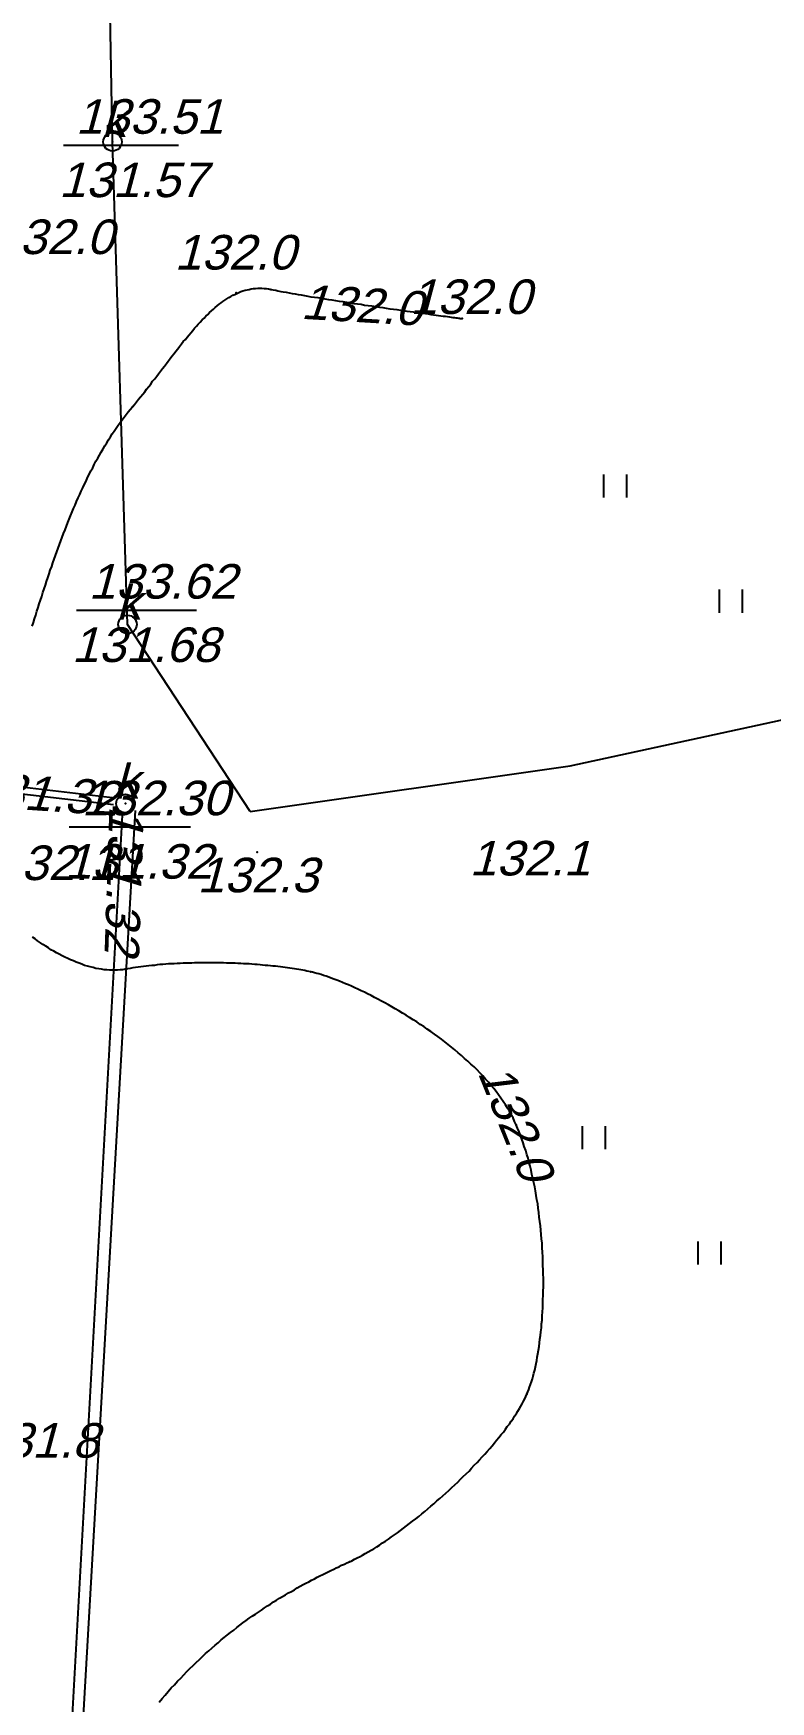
# Model space of a CAD drawing. Header units: millimetres. Extents: x -105266 to 178069, y 491 to 168574.
# Drawn here: x 24849 to 28049, y 92085 to 99323 of the extents above; entities that cross this region are included whole.
import ezdxf
from ezdxf.enums import TextEntityAlignment as Align

# ---------------------------------------------------------------- set-up
doc = ezdxf.new("R2010")
doc.units = ezdxf.units.MM
for name, pattern in [('1', [0]), ('UBK', [2.1, 1.4, -0.7]), ('UPK', [0]), ('WRC', [0])]:
    doc.linetypes.add(name, pattern=pattern)
for name, color, linetype in [('SZZPZ_L_7', 90, '1'), ('UKKOA_T_0', 23, 'Continuous'), ('UKKOA_T_2', 23, 'Continuous'), ('UKKOC_T_0', 23, 'Continuous'), ('UKKOC_T_2', 14, 'Continuous'), ('UKKPA_L_0', 23, '1'), ('UKKPA_L_4', 14, '1'), ('UKKPB_L_0', 23, 'UBK'), ('UKKPOR_L_0', 14, 'UPK'), ('WUKOS_T_4', 34, 'Continuous'), ('WUKPS_L_8', 34, '1'), ('WWROH_T_0', 23, 'Continuous'), ('WWRPH_L_0', 23, 'WRC')]:
    doc.layers.add(name, color=color, linetype=linetype)
doc.styles.get("Standard").update_dxf_attribs({"font": 'arial.ttf'})

msp = doc.modelspace()

# ---------------------------------------------------------------- linework, layer by layer
at = {"layer": 'SZZPZ_L_7', "linetype": '1'}
for p, q in [((27324.92, 97309.63), (27324.92, 97409.63)), ((27424.92, 97309.63), (27424.92, 97409.63)), ((27824.92, 96909.63), (27824.92, 96809.63)), ((27924.92, 96909.63), (27924.92, 96809.63)), ((27232.92, 94481.63), (27232.92, 94581.63)), ((27332.92, 94481.63), (27332.92, 94581.63)), ((27732.92, 94081.63), (27732.92, 93981.63)), ((27832.92, 94081.63), (27832.92, 93981.63))]:
    msp.add_line(p, q, dxfattribs=at)
at = {"layer": 'UKKOC_T_0', "linetype": 'Continuous'}
msp.add_line((25004.92, 95880.63), (25531.92, 95880.63), dxfattribs=at)
at = {"layer": 'UKKOC_T_2', "linetype": 'Continuous'}
for p, q in [((24979.92, 98837.63), (25478.92, 98837.63)), ((25035.92, 96820.63), (25556.92, 96820.63))]:
    msp.add_line(p, q, dxfattribs=at)
at = {"layer": 'UKKPA_L_0', "linetype": '1'}
msp.add_circle((25248.92, 95981.63), 40, dxfattribs=at)
at = {"layer": 'UKKPA_L_4'}
for centre in [(25192.92, 98852.63), (25257.92, 96758.63)]:
    msp.add_circle(centre, 40, dxfattribs=at)
for p in [(25192.92, 98852.63), (25257.92, 96758.63), (25248.92, 95981.63)]:
    msp.add_point(p, dxfattribs=at)
at = {"layer": 'UKKPB_L_0', "linetype": '1'}
for p, q in [((20943.92, 96506.63), (25204.92, 96006.63)), ((25196.92, 95976.63), (20930.92, 96470.63)), ((24895.92, 89806.63), (25236.92, 95930.63)), ((25291.92, 95951.63), (24937.92, 89809.63))]:
    msp.add_line(p, q, dxfattribs=at)
at = {"layer": 'UKKPOR_L_0', "linetype": 'UPK'}
for p, q in [((25192.92, 98852.63), (25156.92, 100910.63)), ((25257.92, 96758.63), (25192.92, 98852.63)), ((27178.92, 96145.63), (30184.92, 96797.63)), ((25790.92, 95946.63), (25257.92, 96758.63)), ((25790.92, 95946.63), (27178.92, 96145.63))]:
    msp.add_line(p, q, dxfattribs=at)
at = {"layer": 'WUKPS_L_8', "linetype": '1'}
for p in [(25728.92, 98197.63), (26710.92, 98085.63), (25819.92, 95770.63), (26830.92, 95734.63)]:
    msp.add_point(p, dxfattribs=at)
at = {"layer": 'WWRPH_L_0', "linetype": 'WRC'}
for p, q in [((25655.92, 98147.63), (25663.92, 98153.63)), ((25663.92, 98153.63), (25671.92, 98159.63)), ((25671.92, 98159.63), (25680.92, 98165.63)), ((25680.92, 98165.63), (25688.92, 98171.63)), ((25688.92, 98171.63), (25697.92, 98176.63)), ((25697.92, 98176.63), (25705.92, 98181.63)), ((25705.92, 98181.63), (25714.92, 98186.63)), ((25714.92, 98186.63), (25723.92, 98190.63)), ((25723.92, 98190.63), (25731.92, 98194.63)), ((25731.92, 98194.63), (25740.92, 98198.63)), ((25740.92, 98198.63), (25749.92, 98202.63)), ((25749.92, 98202.63), (25758.92, 98205.63)), ((25758.92, 98205.63), (25767.92, 98208.63)), ((25767.92, 98208.63), (25776.92, 98210.63)), ((25776.92, 98210.63), (25785.92, 98212.63)), ((25785.92, 98212.63), (25794.92, 98214.63)), ((25794.92, 98214.63), (25803.92, 98215.63)), ((25803.92, 98215.63), (25812.92, 98216.63)), ((25812.92, 98216.63), (25822.92, 98217.63)), ((25822.92, 98217.63), (25831.92, 98217.63)), ((25831.92, 98217.63), (25840.92, 98217.63)), ((25840.92, 98217.63), (25850.92, 98216.63)), ((25850.92, 98216.63), (25860.92, 98215.63)), ((25860.92, 98215.63), (25869.92, 98214.63)), ((25869.92, 98214.63), (25879.92, 98212.63)), ((25879.92, 98212.63), (25889.92, 98210.63)), ((25889.92, 98210.63), (25900.92, 98208.63)), ((25900.92, 98208.63), (25910.92, 98206.63)), ((25910.92, 98206.63), (25922.92, 98203.63)), ((25922.92, 98203.63), (25933.92, 98201.63)), ((25933.92, 98201.63), (25946.92, 98199.63)), ((25946.92, 98199.63), (25958.92, 98197.63)), ((25958.92, 98197.63), (25971.92, 98194.63)), ((25971.92, 98194.63), (25984.92, 98192.63)), ((25984.92, 98192.63), (25997.92, 98190.63)), ((25997.92, 98190.63), (26011.92, 98188.63)), ((26011.92, 98188.63), (26025.92, 98185.63)), ((26025.92, 98185.63), (26039.92, 98183.63)), ((26039.92, 98183.63), (26053.92, 98180.63)), ((26053.92, 98180.63), (26068.92, 98178.63)), ((26068.92, 98178.63), (26083.92, 98176.63)), ((26083.92, 98176.63), (26098.92, 98173.63)), ((26098.92, 98173.63), (26113.92, 98171.63)), ((26113.92, 98171.63), (26129.92, 98168.63)), ((26129.92, 98168.63), (26144.92, 98166.63)), ((26144.92, 98166.63), (26160.92, 98163.63)), ((26160.92, 98163.63), (26175.92, 98161.63)), ((26175.92, 98161.63), (26191.92, 98159.63)), ((26191.92, 98159.63), (26207.92, 98156.63)), ((26207.92, 98156.63), (26223.92, 98154.63)), ((26223.92, 98154.63), (26239.92, 98151.63)), ((26239.92, 98151.63), (26255.92, 98149.63)), ((26255.92, 98149.63), (26271.92, 98147.63)), ((25572.92, 98070.63), (25581.92, 98079.63)), ((25581.92, 98079.63), (25589.92, 98087.63)), ((25589.92, 98087.63), (25597.92, 98095.63)), ((25597.92, 98095.63), (25605.92, 98103.63)), ((25605.92, 98103.63), (25613.92, 98111.63)), ((25613.92, 98111.63), (25622.92, 98119.63)), ((25622.92, 98119.63), (25630.92, 98126.63)), ((25630.92, 98126.63), (25638.92, 98133.63)), ((25638.92, 98133.63), (25646.92, 98140.63)), ((25646.92, 98140.63), (25655.92, 98147.63)), ((26271.92, 98147.63), (26286.92, 98144.63)), ((26286.92, 98144.63), (26302.92, 98142.63)), ((26302.92, 98142.63), (26318.92, 98140.63)), ((26318.92, 98140.63), (26334.92, 98137.63)), ((26334.92, 98137.63), (26350.92, 98135.63)), ((26350.92, 98135.63), (26365.92, 98133.63)), ((26365.92, 98133.63), (26380.92, 98130.63)), ((26380.92, 98130.63), (26396.92, 98128.63)), ((26396.92, 98128.63), (26411.92, 98126.63)), ((26411.92, 98126.63), (26426.92, 98124.63)), ((26426.92, 98124.63), (26441.92, 98122.63)), ((26441.92, 98122.63), (26455.92, 98120.63)), ((26455.92, 98120.63), (26469.92, 98118.63)), ((26469.92, 98118.63), (26484.92, 98116.63)), ((26484.92, 98116.63), (26497.92, 98114.63)), ((26497.92, 98114.63), (26511.92, 98112.63)), ((26511.92, 98112.63), (26524.92, 98110.63)), ((26524.92, 98110.63), (26537.92, 98108.63)), ((26537.92, 98108.63), (26550.92, 98107.63)), ((26550.92, 98107.63), (26562.92, 98105.63)), ((26562.92, 98105.63), (26574.92, 98103.63)), ((26574.92, 98103.63), (26585.92, 98102.63)), ((26585.92, 98102.63), (26596.92, 98100.63)), ((26596.92, 98100.63), (26607.92, 98099.63)), ((26607.92, 98099.63), (26617.92, 98097.63)), ((26617.92, 98097.63), (26627.92, 98096.63)), ((26627.92, 98096.63), (26637.92, 98095.63)), ((26637.92, 98095.63), (26646.92, 98094.63)), ((26646.92, 98094.63), (26654.92, 98092.63)), ((26654.92, 98092.63), (26662.92, 98091.63)), ((26662.92, 98091.63), (26669.92, 98090.63)), ((26669.92, 98090.63), (26676.92, 98090.63)), ((26676.92, 98090.63), (26682.92, 98089.63)), ((26682.92, 98089.63), (26688.92, 98088.63)), ((26688.92, 98088.63), (26693.92, 98087.63)), ((26693.92, 98087.63), (26697.92, 98087.63)), ((26697.92, 98087.63), (26701.92, 98086.63)), ((26701.92, 98086.63), (26704.92, 98086.63)), ((26704.92, 98086.63), (26707.92, 98085.63)), ((26707.92, 98085.63), (26709.92, 98085.63)), ((26709.92, 98085.63), (26710.92, 98085.63)), ((25508.92, 97995.63), (25516.92, 98005.63)), ((25516.92, 98005.63), (25524.92, 98015.63)), ((25524.92, 98015.63), (25532.92, 98024.63)), ((25532.92, 98024.63), (25540.92, 98034.63)), ((25540.92, 98034.63), (25548.92, 98043.63)), ((25548.92, 98043.63), (25556.92, 98052.63)), ((25556.92, 98052.63), (25564.92, 98061.63)), ((25564.92, 98061.63), (25572.92, 98070.63)), ((25450.92, 97922.63), (25459.92, 97933.63)), ((25459.92, 97933.63), (25467.92, 97944.63)), ((25467.92, 97944.63), (25475.92, 97954.63)), ((25475.92, 97954.63), (25483.92, 97964.63)), ((25483.92, 97964.63), (25491.92, 97975.63)), ((25491.92, 97975.63), (25499.92, 97985.63)), ((25499.92, 97985.63), (25508.92, 97995.63)), ((25400.92, 97857.63), (25409.92, 97868.63)), ((25409.92, 97868.63), (25417.92, 97879.63)), ((25417.92, 97879.63), (25426.92, 97890.63)), ((25426.92, 97890.63), (25434.92, 97901.63)), ((25434.92, 97901.63), (25442.92, 97912.63)), ((25442.92, 97912.63), (25450.92, 97922.63)), ((25340.92, 97779.63), (25349.92, 97790.63)), ((25349.92, 97790.63), (25358.92, 97801.63)), ((25358.92, 97801.63), (25366.92, 97813.63)), ((25366.92, 97813.63), (25375.92, 97824.63)), ((25375.92, 97824.63), (25384.92, 97835.63)), ((25384.92, 97835.63), (25392.92, 97846.63)), ((25392.92, 97846.63), (25400.92, 97857.63)), ((25287.92, 97713.63), (25296.92, 97724.63)), ((25296.92, 97724.63), (25305.92, 97735.63)), ((25305.92, 97735.63), (25314.92, 97746.63)), ((25314.92, 97746.63), (25323.92, 97757.63)), ((25323.92, 97757.63), (25332.92, 97768.63)), ((25332.92, 97768.63), (25340.92, 97779.63)), ((25225.92, 97634.63), (25233.92, 97645.63)), ((25233.92, 97645.63), (25242.92, 97657.63)), ((25242.92, 97657.63), (25251.92, 97669.63)), ((25251.92, 97669.63), (25260.92, 97680.63)), ((25260.92, 97680.63), (25269.92, 97691.63)), ((25269.92, 97691.63), (25278.92, 97702.63)), ((25278.92, 97702.63), (25287.92, 97713.63)), ((25175.92, 97559.63), (25183.92, 97572.63)), ((25183.92, 97572.63), (25191.92, 97585.63)), ((25191.92, 97585.63), (25199.92, 97597.63)), ((25199.92, 97597.63), (25208.92, 97609.63)), ((25208.92, 97609.63), (25216.92, 97622.63)), ((25216.92, 97622.63), (25225.92, 97634.63)), ((25135.92, 97493.63), (25143.92, 97506.63)), ((25143.92, 97506.63), (25151.92, 97520.63)), ((25151.92, 97520.63), (25159.92, 97533.63)), ((25159.92, 97533.63), (25167.92, 97546.63)), ((25167.92, 97546.63), (25175.92, 97559.63)), ((25091.92, 97409.63), (25098.92, 97424.63)), ((25098.92, 97424.63), (25106.92, 97438.63)), ((25106.92, 97438.63), (25113.92, 97452.63)), ((25113.92, 97452.63), (25120.92, 97466.63)), ((25120.92, 97466.63), (25128.92, 97479.63)), ((25128.92, 97479.63), (25135.92, 97493.63)), ((25063.92, 97351.63), (25070.92, 97366.63)), ((25070.92, 97366.63), (25077.92, 97380.63)), ((25077.92, 97380.63), (25084.92, 97395.63)), ((25084.92, 97395.63), (25091.92, 97409.63)), ((25030.92, 97276.63), (25036.92, 97292.63)), ((25036.92, 97292.63), (25043.92, 97307.63)), ((25043.92, 97307.63), (25050.92, 97322.63)), ((25050.92, 97322.63), (25056.92, 97336.63)), ((25056.92, 97336.63), (25063.92, 97351.63)), ((24998.92, 97200.63), (25004.92, 97215.63)), ((25004.92, 97215.63), (25010.92, 97230.63)), ((25010.92, 97230.63), (25017.92, 97246.63)), ((25017.92, 97246.63), (25023.92, 97261.63)), ((25023.92, 97261.63), (25030.92, 97276.63)), ((24968.92, 97121.63), (24974.92, 97137.63)), ((24974.92, 97137.63), (24980.92, 97153.63)), ((24980.92, 97153.63), (24986.92, 97168.63)), ((24986.92, 97168.63), (24992.92, 97184.63)), ((24992.92, 97184.63), (24998.92, 97200.63)), ((24945.92, 97057.63), (24950.92, 97073.63)), ((24950.92, 97073.63), (24956.92, 97089.63)), ((24956.92, 97089.63), (24962.92, 97105.63)), ((24962.92, 97105.63), (24968.92, 97121.63)), ((24917.92, 96977.63), (24922.92, 96993.63)), ((24922.92, 96993.63), (24928.92, 97009.63)), ((24928.92, 97009.63), (24933.92, 97025.63)), ((24933.92, 97025.63), (24939.92, 97041.63)), ((24939.92, 97041.63), (24945.92, 97057.63)), ((24895.92, 96912.63), (24901.92, 96928.63)), ((24901.92, 96928.63), (24906.92, 96944.63)), ((24906.92, 96944.63), (24911.92, 96961.63)), ((24911.92, 96961.63), (24917.92, 96977.63)), ((24869.92, 96831.63), (24874.92, 96847.63)), ((24874.92, 96847.63), (24880.92, 96863.63)), ((24880.92, 96863.63), (24885.92, 96880.63)), ((24885.92, 96880.63), (24890.92, 96896.63)), ((24890.92, 96896.63), (24895.92, 96912.63)), ((24849.92, 96766.63), (24854.92, 96782.63)), ((24854.92, 96782.63), (24859.92, 96799.63)), ((24859.92, 96799.63), (24864.92, 96815.63)), ((24864.92, 96815.63), (24869.92, 96831.63)), ((24844.92, 96750.63), (24849.92, 96766.63)), ((24856.92, 95394.63), (24845.92, 95402.63)), ((24867.92, 95385.63), (24856.92, 95394.63)), ((24879.92, 95377.63), (24867.92, 95385.63)), ((24890.92, 95370.63), (24879.92, 95377.63)), ((24902.92, 95362.63), (24890.92, 95370.63)), ((24914.92, 95355.63), (24902.92, 95362.63)), ((24925.92, 95347.63), (24914.92, 95355.63)), ((24937.92, 95340.63), (24925.92, 95347.63)), ((24949.92, 95333.63), (24937.92, 95340.63)), ((24961.92, 95327.63), (24949.92, 95333.63)), ((24973.92, 95321.63), (24961.92, 95327.63)), ((24985.92, 95314.63), (24973.92, 95321.63)), ((24998.92, 95309.63), (24985.92, 95314.63)), ((25010.92, 95303.63), (24998.92, 95309.63)), ((25022.92, 95298.63), (25010.92, 95303.63)), ((25034.92, 95293.63), (25022.92, 95298.63)), ((25047.92, 95288.63), (25034.92, 95293.63)), ((25059.92, 95284.63), (25047.92, 95288.63)), ((25071.92, 95279.63), (25059.92, 95284.63)), ((25083.92, 95276.63), (25071.92, 95279.63)), ((25095.92, 95272.63), (25083.92, 95276.63)), ((25108.92, 95269.63), (25095.92, 95272.63)), ((25120.92, 95266.63), (25108.92, 95269.63)), ((25132.92, 95264.63), (25120.92, 95266.63)), ((25144.92, 95262.63), (25132.92, 95264.63)), ((25156.92, 95260.63), (25144.92, 95262.63)), ((25167.92, 95259.63), (25156.92, 95260.63)), ((25179.92, 95258.63), (25167.92, 95259.63)), ((25191.92, 95258.63), (25179.92, 95258.63)), ((25202.92, 95258.63), (25191.92, 95258.63)), ((25214.92, 95258.63), (25202.92, 95258.63)), ((25225.92, 95259.63), (25214.92, 95258.63)), ((25236.92, 95260.63), (25225.92, 95259.63)), ((25247.92, 95262.63), (25236.92, 95260.63)), ((25258.92, 95264.63), (25247.92, 95262.63)), ((25269.92, 95266.63), (25258.92, 95264.63)), ((25280.92, 95268.63), (25269.92, 95266.63)), ((25292.92, 95269.63), (25280.92, 95268.63)), ((25303.92, 95271.63), (25292.92, 95269.63)), ((25315.92, 95273.63), (25303.92, 95271.63)), ((25326.92, 95274.63), (25315.92, 95273.63)), ((25338.92, 95276.63), (25326.92, 95274.63)), ((25350.92, 95277.63), (25338.92, 95276.63)), ((25362.92, 95278.63), (25350.92, 95277.63)), ((25374.92, 95279.63), (25362.92, 95278.63)), ((25386.92, 95281.63), (25374.92, 95279.63)), ((25398.92, 95282.63), (25386.92, 95281.63)), ((25410.92, 95283.63), (25398.92, 95282.63)), ((25423.92, 95284.63), (25410.92, 95283.63)), ((25435.92, 95285.63), (25423.92, 95284.63)), ((25448.92, 95285.63), (25435.92, 95285.63)), ((25460.92, 95286.63), (25448.92, 95285.63)), ((25473.92, 95287.63), (25460.92, 95286.63)), ((25485.92, 95287.63), (25473.92, 95287.63)), ((25498.92, 95288.63), (25485.92, 95287.63)), ((25510.92, 95289.63), (25498.92, 95288.63)), ((25523.92, 95289.63), (25510.92, 95289.63)), ((25536.92, 95289.63), (25523.92, 95289.63)), ((25548.92, 95290.63), (25536.92, 95289.63)), ((25561.92, 95290.63), (25548.92, 95290.63)), ((25574.92, 95290.63), (25561.92, 95290.63)), ((25586.92, 95290.63), (25574.92, 95290.63)), ((25599.92, 95290.63), (25586.92, 95290.63)), ((25612.92, 95290.63), (25599.92, 95290.63)), ((25624.92, 95290.63), (25612.92, 95290.63)), ((25637.92, 95290.63), (25624.92, 95290.63)), ((25649.92, 95290.63), (25637.92, 95290.63)), ((25662.92, 95290.63), (25649.92, 95290.63)), ((25674.92, 95290.63), (25662.92, 95290.63)), ((25687.92, 95289.63), (25674.92, 95290.63)), ((25699.92, 95289.63), (25687.92, 95289.63)), ((25712.92, 95288.63), (25699.92, 95289.63)), ((25724.92, 95288.63), (25712.92, 95288.63)), ((25736.92, 95287.63), (25724.92, 95288.63)), ((25749.92, 95287.63), (25736.92, 95287.63)), ((25761.92, 95286.63), (25749.92, 95287.63)), ((25773.92, 95285.63), (25761.92, 95286.63)), ((25785.92, 95285.63), (25773.92, 95285.63)), ((25797.92, 95284.63), (25785.92, 95285.63)), ((25809.92, 95283.63), (25797.92, 95284.63)), ((25820.92, 95282.63), (25809.92, 95283.63)), ((25832.92, 95281.63), (25820.92, 95282.63)), ((25843.92, 95280.63), (25832.92, 95281.63)), ((25855.92, 95279.63), (25843.92, 95280.63)), ((25866.92, 95278.63), (25855.92, 95279.63)), ((25877.92, 95277.63), (25866.92, 95278.63)), ((25888.92, 95276.63), (25877.92, 95277.63)), ((25899.92, 95275.63), (25888.92, 95276.63)), ((25910.92, 95274.63), (25899.92, 95275.63)), ((25921.92, 95272.63), (25910.92, 95274.63)), ((25931.92, 95271.63), (25921.92, 95272.63)), ((25941.92, 95270.63), (25931.92, 95271.63)), ((25952.92, 95268.63), (25941.92, 95270.63)), ((25962.92, 95267.63), (25952.92, 95268.63)), ((25971.92, 95266.63), (25962.92, 95267.63)), ((25981.92, 95264.63), (25971.92, 95266.63)), ((25991.92, 95263.63), (25981.92, 95264.63)), ((26000.92, 95261.63), (25991.92, 95263.63)), ((26009.92, 95259.63), (26000.92, 95261.63)), ((26018.92, 95258.63), (26009.92, 95259.63)), ((26027.92, 95256.63), (26018.92, 95258.63)), ((26035.92, 95254.63), (26027.92, 95256.63)), ((26044.92, 95253.63), (26035.92, 95254.63)), ((26052.92, 95251.63), (26044.92, 95253.63)), ((26060.92, 95249.63), (26052.92, 95251.63)), ((26069.92, 95247.63), (26060.92, 95249.63)), ((26078.92, 95244.63), (26069.92, 95247.63)), ((26088.92, 95242.63), (26078.92, 95244.63)), ((26098.92, 95239.63), (26088.92, 95242.63)), ((26108.92, 95235.63), (26098.92, 95239.63)), ((26119.92, 95232.63), (26108.92, 95235.63)), ((26130.92, 95228.63), (26119.92, 95232.63)), ((26141.92, 95224.63), (26130.92, 95228.63)), ((26153.92, 95219.63), (26141.92, 95224.63)), ((26165.92, 95215.63), (26153.92, 95219.63)), ((26177.92, 95210.63), (26165.92, 95215.63)), ((26190.92, 95205.63), (26177.92, 95210.63)), ((26203.92, 95199.63), (26190.92, 95205.63)), ((26216.92, 95194.63), (26203.92, 95199.63)), ((26229.92, 95188.63), (26216.92, 95194.63)), ((26243.92, 95182.63), (26229.92, 95188.63)), ((26257.92, 95175.63), (26243.92, 95182.63)), ((26271.92, 95169.63), (26257.92, 95175.63)), ((26285.92, 95162.63), (26271.92, 95169.63)), ((26299.92, 95155.63), (26285.92, 95162.63)), ((26314.92, 95148.63), (26299.92, 95155.63)), ((26329.92, 95140.63), (26314.92, 95148.63)), ((26344.92, 95132.63), (26329.92, 95140.63)), ((26359.92, 95124.63), (26344.92, 95132.63)), ((26374.92, 95116.63), (26359.92, 95124.63)), ((26389.92, 95108.63), (26374.92, 95116.63)), ((26404.92, 95099.63), (26389.92, 95108.63)), ((26419.92, 95090.63), (26404.92, 95099.63)), ((26435.92, 95081.63), (26419.92, 95090.63)), ((26450.92, 95072.63), (26435.92, 95081.63)), ((26466.92, 95063.63), (26450.92, 95072.63)), ((26481.92, 95053.63), (26466.92, 95063.63)), ((26497.92, 95043.63), (26481.92, 95053.63)), ((26512.92, 95034.63), (26497.92, 95043.63)), ((26527.92, 95023.63), (26512.92, 95034.63)), ((26543.92, 95013.63), (26527.92, 95023.63)), ((26558.92, 95002.63), (26543.92, 95013.63)), ((26574.92, 94992.63), (26558.92, 95002.63)), ((26589.92, 94981.63), (26574.92, 94992.63)), ((26604.92, 94970.63), (26589.92, 94981.63)), ((26619.92, 94959.63), (26604.92, 94970.63)), ((26634.92, 94947.63), (26619.92, 94959.63)), ((26649.92, 94936.63), (26634.92, 94947.63)), ((26663.92, 94924.63), (26649.92, 94936.63)), ((26678.92, 94912.63), (26663.92, 94924.63)), ((26692.92, 94900.63), (26678.92, 94912.63)), ((26706.92, 94888.63), (26692.92, 94900.63)), ((26720.92, 94875.63), (26706.92, 94888.63)), ((26734.92, 94863.63), (26720.92, 94875.63)), ((26747.92, 94850.63), (26734.92, 94863.63)), ((26761.92, 94838.63), (26747.92, 94850.63)), ((26774.92, 94825.63), (26761.92, 94838.63)), ((26786.92, 94812.63), (26774.92, 94825.63)), ((26799.92, 94799.63), (26786.92, 94812.63)), ((26811.92, 94785.63), (26799.92, 94799.63)), ((26823.92, 94772.63), (26811.92, 94785.63)), ((26835.92, 94758.63), (26823.92, 94772.63)), ((26846.92, 94745.63), (26835.92, 94758.63)), ((26857.92, 94731.63), (26846.92, 94745.63)), ((26867.92, 94717.63), (26857.92, 94731.63)), ((26877.92, 94703.63), (26867.92, 94717.63)), ((26887.92, 94689.63), (26877.92, 94703.63)), ((26897.92, 94674.63), (26887.92, 94689.63)), ((26906.92, 94660.63), (26897.92, 94674.63)), ((26914.92, 94646.63), (26906.92, 94660.63)), ((26922.92, 94631.63), (26914.92, 94646.63)), ((26930.92, 94617.63), (26922.92, 94631.63)), ((26937.92, 94602.63), (26930.92, 94617.63)), ((26944.92, 94587.63), (26937.92, 94602.63)), ((26950.92, 94572.63), (26944.92, 94587.63)), ((26957.92, 94557.63), (26950.92, 94572.63)), ((26963.92, 94541.63), (26957.92, 94557.63)), ((26968.92, 94525.63), (26963.92, 94541.63)), ((26974.92, 94509.63), (26968.92, 94525.63)), ((26979.92, 94493.63), (26974.92, 94509.63)), ((26985.92, 94476.63), (26979.92, 94493.63)), ((26990.92, 94459.63), (26985.92, 94476.63)), ((26995.92, 94442.63), (26990.92, 94459.63)), ((26999.92, 94425.63), (26995.92, 94442.63)), ((27004.92, 94408.63), (26999.92, 94425.63)), ((27008.92, 94390.63), (27004.92, 94408.63)), ((27012.92, 94372.63), (27008.92, 94390.63)), ((27016.92, 94354.63), (27012.92, 94372.63)), ((27020.92, 94336.63), (27016.92, 94354.63)), ((27024.92, 94318.63), (27020.92, 94336.63)), ((27027.92, 94300.63), (27024.92, 94318.63)), ((27030.92, 94281.63), (27027.92, 94300.63)), ((27034.92, 94262.63), (27030.92, 94281.63)), ((27037.92, 94244.63), (27034.92, 94262.63)), ((27039.92, 94225.63), (27037.92, 94244.63)), ((27042.92, 94206.63), (27039.92, 94225.63)), ((27044.92, 94187.63), (27042.92, 94206.63)), ((27047.92, 94168.63), (27044.92, 94187.63)), ((27049.92, 94149.63), (27047.92, 94168.63)), ((27051.92, 94130.63), (27049.92, 94149.63)), ((27052.92, 94111.63), (27051.92, 94130.63)), ((27054.92, 94092.63), (27052.92, 94111.63)), ((27056.92, 94073.63), (27054.92, 94092.63)), ((27057.92, 94054.63), (27056.92, 94073.63)), ((27058.92, 94034.63), (27057.92, 94054.63)), ((27059.92, 94015.63), (27058.92, 94034.63)), ((27060.92, 93996.63), (27059.92, 94015.63)), ((27060.92, 93977.63), (27060.92, 93996.63)), ((27061.92, 93958.63), (27060.92, 93977.63)), ((27061.92, 93940.63), (27061.92, 93958.63)), ((27062.92, 93921.63), (27061.92, 93940.63)), ((27061.92, 93865.63), (27062.92, 93884.63)), ((27062.92, 93902.63), (27062.92, 93921.63)), ((27062.92, 93884.63), (27062.92, 93902.63)), ((27059.92, 93793.63), (27060.92, 93811.63)), ((27060.92, 93829.63), (27061.92, 93847.63)), ((27060.92, 93811.63), (27060.92, 93829.63)), ((27061.92, 93847.63), (27061.92, 93865.63)), ((27054.92, 93723.63), (27056.92, 93740.63)), ((27056.92, 93740.63), (27057.92, 93758.63)), ((27057.92, 93758.63), (27058.92, 93775.63)), ((27058.92, 93775.63), (27059.92, 93793.63)), ((27047.92, 93657.63), (27049.92, 93673.63)), ((27049.92, 93673.63), (27051.92, 93689.63)), ((27051.92, 93689.63), (27053.92, 93706.63)), ((27053.92, 93706.63), (27054.92, 93723.63)), ((27035.92, 93579.63), (27038.92, 93594.63)), ((27038.92, 93594.63), (27041.92, 93610.63)), ((27041.92, 93610.63), (27043.92, 93625.63)), ((27043.92, 93625.63), (27045.92, 93641.63)), ((27045.92, 93641.63), (27047.92, 93657.63)), ((27020.92, 93510.63), (27024.92, 93523.63)), ((27024.92, 93523.63), (27027.92, 93537.63)), ((27027.92, 93537.63), (27030.92, 93551.63)), ((27030.92, 93551.63), (27033.92, 93565.63)), ((27033.92, 93565.63), (27035.92, 93579.63)), ((26998.92, 93439.63), (27002.92, 93449.63)), ((27002.92, 93449.63), (27006.92, 93461.63)), ((27006.92, 93461.63), (27010.92, 93472.63)), ((27010.92, 93472.63), (27014.92, 93485.63)), ((27014.92, 93485.63), (27017.92, 93497.63)), ((27017.92, 93497.63), (27020.92, 93510.63)), ((26964.92, 93367.63), (26970.92, 93377.63)), ((26970.92, 93377.63), (26976.92, 93388.63)), ((26976.92, 93388.63), (26981.92, 93398.63)), ((26981.92, 93398.63), (26986.92, 93408.63)), ((26986.92, 93408.63), (26990.92, 93418.63)), ((26990.92, 93418.63), (26994.92, 93428.63)), ((26994.92, 93428.63), (26998.92, 93439.63)), ((26914.92, 93289.63), (26922.92, 93301.63)), ((26922.92, 93301.63), (26930.92, 93312.63)), ((26930.92, 93312.63), (26937.92, 93323.63)), ((26937.92, 93323.63), (26945.92, 93334.63)), ((26945.92, 93334.63), (26951.92, 93345.63)), ((26951.92, 93345.63), (26958.92, 93356.63)), ((26958.92, 93356.63), (26964.92, 93367.63)), ((26859.92, 93219.63), (26869.92, 93231.63)), ((26869.92, 93231.63), (26879.92, 93243.63)), ((26879.92, 93243.63), (26888.92, 93254.63)), ((26888.92, 93254.63), (26897.92, 93266.63)), ((26897.92, 93266.63), (26905.92, 93278.63)), ((26905.92, 93278.63), (26914.92, 93289.63)), ((26796.92, 93146.63), (26807.92, 93158.63)), ((26807.92, 93158.63), (26818.92, 93170.63)), ((26818.92, 93170.63), (26829.92, 93183.63)), ((26829.92, 93183.63), (26839.92, 93195.63)), ((26839.92, 93195.63), (26849.92, 93207.63)), ((26849.92, 93207.63), (26859.92, 93219.63)), ((26727.92, 93073.63), (26739.92, 93085.63)), ((26739.92, 93085.63), (26750.92, 93097.63)), ((26750.92, 93097.63), (26762.92, 93110.63)), ((26762.92, 93110.63), (26774.92, 93122.63)), ((26774.92, 93122.63), (26785.92, 93134.63)), ((26785.92, 93134.63), (26796.92, 93146.63)), ((26652.92, 93001.63), (26664.92, 93013.63)), ((26664.92, 93013.63), (26677.92, 93025.63)), ((26677.92, 93025.63), (26690.92, 93037.63)), ((26690.92, 93037.63), (26702.92, 93049.63)), ((26702.92, 93049.63), (26714.92, 93061.63)), ((26714.92, 93061.63), (26727.92, 93073.63)), ((26574.92, 92932.63), (26587.92, 92943.63)), ((26587.92, 92943.63), (26600.92, 92955.63)), ((26600.92, 92955.63), (26613.92, 92966.63)), ((26613.92, 92966.63), (26626.92, 92978.63)), ((26626.92, 92978.63), (26639.92, 92989.63)), ((26639.92, 92989.63), (26652.92, 93001.63)), ((26481.92, 92857.63), (26494.92, 92867.63)), ((26494.92, 92867.63), (26508.92, 92877.63)), ((26508.92, 92877.63), (26521.92, 92888.63)), ((26521.92, 92888.63), (26534.92, 92899.63)), ((26534.92, 92899.63), (26547.92, 92910.63)), ((26547.92, 92910.63), (26561.92, 92921.63)), ((26561.92, 92921.63), (26574.92, 92932.63)), ((26389.92, 92790.63), (26402.92, 92799.63)), ((26402.92, 92799.63), (26415.92, 92808.63)), ((26415.92, 92808.63), (26428.92, 92817.63)), ((26428.92, 92817.63), (26442.92, 92827.63)), ((26442.92, 92827.63), (26455.92, 92837.63)), ((26455.92, 92837.63), (26468.92, 92847.63)), ((26468.92, 92847.63), (26481.92, 92857.63)), ((26266.92, 92714.63), (26277.92, 92720.63)), ((26277.92, 92720.63), (26289.92, 92727.63)), ((26289.92, 92727.63), (26301.92, 92734.63)), ((26301.92, 92734.63), (26314.92, 92741.63)), ((26314.92, 92741.63), (26326.92, 92748.63)), ((26326.92, 92748.63), (26339.92, 92756.63)), ((26339.92, 92756.63), (26351.92, 92764.63)), ((26351.92, 92764.63), (26364.92, 92773.63)), ((26364.92, 92773.63), (26377.92, 92781.63)), ((26377.92, 92781.63), (26389.92, 92790.63)), ((26116.92, 92642.63), (26128.92, 92648.63)), ((26128.92, 92648.63), (26140.92, 92654.63)), ((26140.92, 92654.63), (26152.92, 92659.63)), ((26152.92, 92659.63), (26163.92, 92665.63)), ((26163.92, 92665.63), (26175.92, 92670.63)), ((26175.92, 92670.63), (26186.92, 92676.63)), ((26186.92, 92676.63), (26198.92, 92681.63)), ((26198.92, 92681.63), (26209.92, 92686.63)), ((26209.92, 92686.63), (26220.92, 92691.63)), ((26220.92, 92691.63), (26231.92, 92696.63)), ((26231.92, 92696.63), (26242.92, 92702.63)), ((26242.92, 92702.63), (26254.92, 92708.63)), ((26254.92, 92708.63), (26266.92, 92714.63)), ((25981.92, 92570.63), (25994.92, 92578.63)), ((25994.92, 92578.63), (26006.92, 92585.63)), ((26006.92, 92585.63), (26019.92, 92592.63)), ((26019.92, 92592.63), (26031.92, 92598.63)), ((26031.92, 92598.63), (26044.92, 92605.63)), ((26044.92, 92605.63), (26056.92, 92611.63)), ((26056.92, 92611.63), (26068.92, 92618.63)), ((26068.92, 92618.63), (26080.92, 92624.63)), ((26080.92, 92624.63), (26092.92, 92630.63)), ((26092.92, 92630.63), (26104.92, 92636.63)), ((26104.92, 92636.63), (26116.92, 92642.63)), ((25865.92, 92500.63), (25878.92, 92508.63)), ((25878.92, 92508.63), (25891.92, 92517.63)), ((25891.92, 92517.63), (25904.92, 92525.63)), ((25904.92, 92525.63), (25917.92, 92533.63)), ((25917.92, 92533.63), (25930.92, 92541.63)), ((25930.92, 92541.63), (25943.92, 92548.63)), ((25943.92, 92548.63), (25955.92, 92556.63)), ((25955.92, 92556.63), (25968.92, 92563.63)), ((25968.92, 92563.63), (25981.92, 92570.63)), ((25758.92, 92426.63), (25772.92, 92436.63)), ((25772.92, 92436.63), (25785.92, 92446.63)), ((25785.92, 92446.63), (25798.92, 92455.63)), ((25798.92, 92455.63), (25812.92, 92464.63)), ((25812.92, 92464.63), (25825.92, 92473.63)), ((25825.92, 92473.63), (25838.92, 92482.63)), ((25838.92, 92482.63), (25851.92, 92491.63)), ((25851.92, 92491.63), (25865.92, 92500.63)), ((25664.92, 92352.63), (25677.92, 92363.63)), ((25677.92, 92363.63), (25691.92, 92374.63)), ((25691.92, 92374.63), (25704.92, 92385.63)), ((25704.92, 92385.63), (25718.92, 92395.63)), ((25718.92, 92395.63), (25731.92, 92406.63)), ((25731.92, 92406.63), (25745.92, 92416.63)), ((25745.92, 92416.63), (25758.92, 92426.63)), ((25582.92, 92280.63), (25596.92, 92293.63)), ((25596.92, 92293.63), (25610.92, 92305.63)), ((25610.92, 92305.63), (25623.92, 92317.63)), ((25623.92, 92317.63), (25637.92, 92329.63)), ((25637.92, 92329.63), (25650.92, 92340.63)), ((25650.92, 92340.63), (25664.92, 92352.63)), ((25501.92, 92201.63), (25515.92, 92215.63)), ((25515.92, 92215.63), (25528.92, 92228.63)), ((25528.92, 92228.63), (25542.92, 92242.63)), ((25542.92, 92242.63), (25555.92, 92255.63)), ((25555.92, 92255.63), (25569.92, 92268.63)), ((25569.92, 92268.63), (25582.92, 92280.63)), ((25434.92, 92129.63), (25447.92, 92144.63)), ((25447.92, 92144.63), (25461.92, 92158.63)), ((25461.92, 92158.63), (25474.92, 92173.63)), ((25474.92, 92173.63), (25488.92, 92187.63)), ((25488.92, 92187.63), (25501.92, 92201.63)), ((25394.92, 92082.63), (25407.92, 92098.63)), ((25407.92, 92098.63), (25420.92, 92113.63)), ((25420.92, 92113.63), (25434.92, 92129.63))]:
    msp.add_line(p, q, dxfattribs=at)
for p in [(25879.92, 98212.63), (26710.92, 98085.63), (25278.92, 97702.63), (25247.92, 95262.63), (26052.92, 95251.63), (26944.92, 94587.63), (26990.92, 93418.63), (26220.92, 92691.63)]:
    msp.add_point(p, dxfattribs=at)

# ---------------------------------------------------------------- texts
at = {"layer": 'UKKOA_T_0', "oblique": 15}
msp.add_text('k', height=150, dxfattribs=at).set_placement((25251.92, 96081.63), align=Align.MIDDLE)
at = {"layer": 'UKKOA_T_2', "oblique": 15}
for p in [(25196.92, 98952.63), (25260.92, 96858.63)]:
    msp.add_text('k', height=150, dxfattribs=at).set_placement(p, align=Align.MIDDLE)
at = {"layer": 'UKKOC_T_0', "oblique": 15}
for rotation, p in [(356.219999, (24897.92, 96024.63)), (268.110013, (25243.92, 95649.63))]:
    msp.add_text('131.32', height=150, rotation=rotation, dxfattribs=at).set_placement(p, align=Align.MIDDLE)
for s, p in [('132.30', (25058.92, 96080.63)), ('131.32', (24984.92, 95805.63))]:
    msp.add_text(s, height=150, dxfattribs=at).set_placement(p, align=Align.TOP_LEFT)
at = {"layer": 'UKKOC_T_2', "oblique": 15}
for s, p in [('133.51', (25032.92, 99037.63)), ('131.57', (24959.92, 98762.63)), ('133.62', (25088.92, 97020.63)), ('131.68', (25015.92, 96745.63))]:
    msp.add_text(s, height=150, dxfattribs=at).set_placement(p, align=Align.TOP_LEFT)
at = {"layer": 'WUKOS_T_4', "oblique": 15}
for s, p in [('132.0', (24934.92, 98440.63)), ('132.0', (25723.92, 98373.63)), ('132.0', (26746.92, 98180.63)), ('132.1', (24941.92, 95724.63)), ('132.1', (27003.92, 95744.63)), ('132.3', (25822.92, 95671.63)), ('131.8', (24871.92, 93218.63))]:
    msp.add_text(s, height=150, dxfattribs=at).set_placement(p, align=Align.MIDDLE)
at = {"layer": 'WWROH_T_0', "oblique": 15}
for rotation, p in [(356.67, (26274.92, 98144.63)), (291.87, (26943.92, 94599.63))]:
    msp.add_text('132.0', height=150, rotation=rotation, dxfattribs=at).set_placement(p, align=Align.MIDDLE)

doc.saveas('drawing.dxf')
